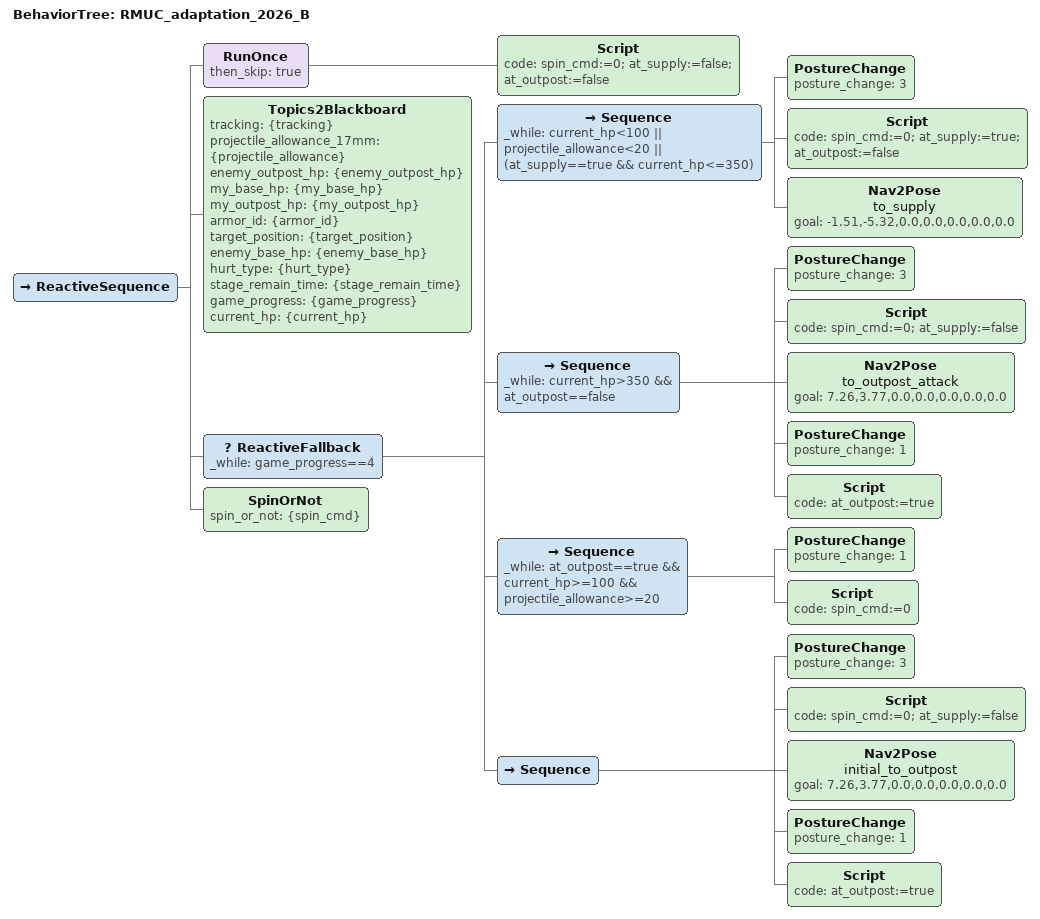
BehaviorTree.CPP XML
<?xml version="1.0" encoding="UTF-8"?>
<root BTCPP_format="4">
  <BehaviorTree ID="RMUC_adaptation_2026_B">
    <ReactiveSequence>
      <RunOnce then_skip="true">
        <Script code="spin_cmd:=0;
                      at_supply:=false;
                      at_outpost:=false"/>
      </RunOnce>

      <Topics2Blackboard tracking="{tracking}"
                         projectile_allowance_17mm="{projectile_allowance}"
                         enemy_outpost_hp="{enemy_outpost_hp}"
                         my_base_hp="{my_base_hp}"
                         my_outpost_hp="{my_outpost_hp}"
                         armor_id="{armor_id}"
                         target_position="{target_position}"
                         enemy_base_hp="{enemy_base_hp}"
                         hurt_type="{hurt_type}"
                         stage_remain_time="{stage_remain_time}"
                         game_progress="{game_progress}"
                         current_hp="{current_hp}"/>

      <ReactiveFallback _while="game_progress==4">

        <!-- 1) 血/弹不足，或仍在补给区且血量未>350：移动姿态前往/驻守补给点 -->
        <Sequence _while="current_hp&lt;100 || projectile_allowance&lt;20 || (at_supply==true &amp;&amp; current_hp&lt;=350)">
          <PostureChange posture_change="3"/>
          <Script code="spin_cmd:=0; at_supply:=true; at_outpost:=false"/>
          <Nav2Pose name="to_supply"
                    goal="-1.51,-5.32,0.0,0.0,0.0,0.0,0.0"/>
        </Sequence>

        <!-- 2) 补给完毕(血量>350)：移动姿态回前哨进攻位，到达后切进攻 -->
        <Sequence _while="current_hp&gt;350 &amp;&amp; at_outpost==false">
          <PostureChange posture_change="3"/>
          <Script code="spin_cmd:=0; at_supply:=false"/>
          <Nav2Pose name="to_outpost_attack"
                    goal="7.26,3.77,0.0,0.0,0.0,0.0,0.0"/>
          <PostureChange posture_change="1"/>
          <Script code="at_outpost:=true"/>
        </Sequence>

        <!-- 3) 已在前哨进攻位且资源充足：保持进攻姿态 -->
        <Sequence _while="at_outpost==true &amp;&amp; current_hp&gt;=100 &amp;&amp; projectile_allowance&gt;=20">
          <PostureChange posture_change="1"/>
          <Script code="spin_cmd:=0"/>
        </Sequence>

        <!-- 4) 默认：开战首次前往前哨进攻位 -->
        <Sequence>
          <PostureChange posture_change="3"/>
          <Script code="spin_cmd:=0; at_supply:=false"/>
          <Nav2Pose name="initial_to_outpost"
                    goal="7.26,3.77,0.0,0.0,0.0,0.0,0.0"/>
          <PostureChange posture_change="1"/>
          <Script code="at_outpost:=true"/>
        </Sequence>

      </ReactiveFallback>

      <SpinOrNot spin_or_not="{spin_cmd}"/>
    </ReactiveSequence>
  </BehaviorTree>

</root>
